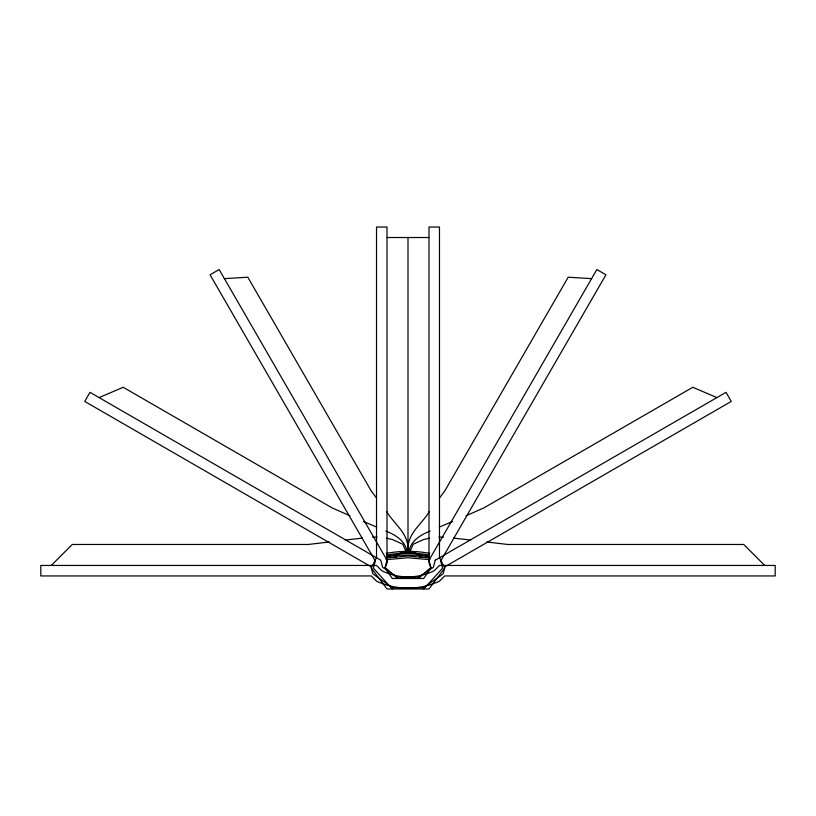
<?xml version="1.0" encoding="UTF-8"?>
<svg xmlns="http://www.w3.org/2000/svg" width="816" height="816" viewBox="0 0 816 816"><rect width="100%" height="100%" fill="white"/><g stroke="black" fill="none" stroke-linecap="round" stroke-linejoin="round"><path stroke-width="1.22" d="M428.9 559.246L429.073 555.757M408.989 551.545C410.662 540.743 420.811 534.725 430.195 531.063M409.907 551.718L413.243 544.201L423.739 539.488L429.563 538.172M429.287 511.652C421.974 523.954 407.643 533.287 408 548.995C408.357 533.287 394.026 523.954 386.713 511.652M439.702 497.709L444.904 490.742L568.181 277.226L591.6 278.623M423.739 588.948L442.609 568.16L440.691 560.99L605.931 274.788L596.843 269.545L428.981 560.286L430.899 567.457L418.496 578.462M51.296 565.447L72.277 544.466L308.336 544.466L329.317 541.977M466.018 515.783L483.827 507.94L692.794 387.284L716.917 397.586M439.294 527.085L452.727 521.424M99.083 397.586L123.206 387.284L332.173 507.94L349.982 515.783M387.019 557.501C400.197 551.983 415.803 551.983 428.981 557.501M386.672 555.094C400.483 552.452 415.517 552.452 429.328 555.094M386.233 553.401C400.33 550.678 415.67 550.678 429.767 553.401M393.72 556.777L395.984 556.4M345.362 540.07L362.641 538.091M386.764 557.92L408 556.012L429.236 557.92M386.631 555.798L408 554.962L429.369 555.798M385.988 559.705L408 557.756L430.012 559.705M400.299 552.157L408 551.555L415.701 552.157M224.4 278.623L247.819 277.226L371.096 490.742L376.298 497.709M395.097 555.39L397.504 555.308M394.23 556.828L396.729 556.808M387.019 237.517L428.981 237.517M372.443 537.122L377.104 537.122M438.896 537.122L443.557 537.122M419.271 556.808L421.77 556.828M418.496 555.308L420.903 555.39M453.359 538.091L470.638 540.07M486.683 541.977L507.664 544.466L743.723 544.466L764.704 565.447M420.016 556.4L422.28 556.777M386.437 538.172L392.261 539.488L402.757 544.201L406.093 551.718M363.273 521.424L376.706 527.085M385.805 531.063C395.189 534.725 405.338 540.743 407.011 551.545M397.504 578.462L385.101 567.457L387.019 560.286L219.157 269.545L210.069 274.788L375.309 560.99L373.391 568.16L392.261 588.948M386.927 555.757L387.1 559.246M408 237.517L408 552.35M435.254 560.204L433.337 567.365L418.496 577.157L397.504 577.157L382.663 567.365L380.746 560.204L89.995 392.343L84.752 401.431L370.954 566.671L372.871 573.832L392.261 587.653L423.739 587.653L443.129 573.832L445.046 566.671L731.248 401.431L726.005 392.343L435.254 560.204M387.019 562.744L385.06 567.997L392.261 578.483L423.739 578.483L430.94 567.997L428.981 562.744L428.981 227.021L439.477 227.021L439.477 557.501L444.72 567.997L428.981 588.979L387.019 588.979L371.28 567.997L376.523 557.501L376.523 227.021L387.019 227.021L387.019 562.744M439.477 565.447L434.224 570.7A58.65 58.65 0 0 1 381.776 570.7L376.523 565.447L40.8 565.447L40.8 575.943L371.28 575.943L376.523 581.186A75.103 75.103 0 0 0 439.477 581.186L444.72 575.943L775.2 575.943L775.2 565.447L439.477 565.447"/></g></svg>
